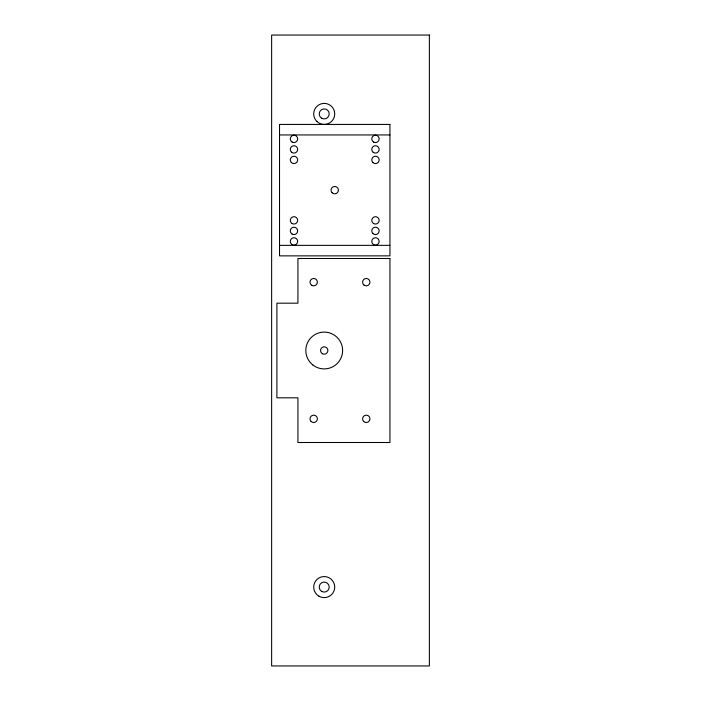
<?xml version="1.0" encoding="UTF-8"?>
<svg xmlns="http://www.w3.org/2000/svg" width="701" height="701" viewBox="0 0 701 701"><rect width="100%" height="100%" fill="white"/><g stroke="black" fill="none" stroke-linecap="round" stroke-linejoin="round"><path stroke-width="1.05" d="M279.524 134.942L389.931 134.942M279.524 245.35L389.931 245.35M429.363 35.05L271.637 35.05L271.637 665.95L429.363 665.95L429.363 35.05M389.931 124.427L279.524 124.427L279.524 255.865L389.931 255.865L389.931 124.427M389.931 258.494L297.925 258.494L297.925 303.183L276.895 303.183L276.895 397.817L297.925 397.817L297.925 442.506L389.931 442.506L389.931 258.494M312.988 365.081A18.401 18.401 0 0 0 342.456 352.927A18.401 18.401 0 0 0 317.194 333.492A18.401 18.401 0 0 0 312.988 365.081M363.67 421.45A3.68 3.68 0 0 0 369.83 419.803A3.68 3.68 0 0 0 365.317 415.29A3.68 3.68 0 0 0 363.67 421.45M364.021 285.062A3.68 3.68 0 0 0 369.918 282.643A3.68 3.68 0 0 0 364.879 278.744A3.68 3.68 0 0 0 364.021 285.062M311.095 421.45A3.68 3.68 0 0 0 317.255 419.803A3.68 3.68 0 0 0 312.742 415.29A3.68 3.68 0 0 0 311.095 421.45M311.857 285.342A3.68 3.68 0 0 0 317.378 282.152A3.68 3.68 0 0 0 311.857 278.963A3.68 3.68 0 0 0 311.857 285.342M317.027 121.588A10.515 10.515 0 0 0 334.456 116.296A10.515 10.515 0 0 0 321.154 103.853A10.515 10.515 0 0 0 317.027 121.588M318.955 596.192A10.515 10.515 0 0 0 334.727 587.087A10.515 10.515 0 0 0 318.955 577.983A10.515 10.515 0 0 0 318.955 596.192M321.715 591.416A4.995 4.995 0 0 0 329.207 587.087A4.995 4.995 0 0 0 321.715 582.759A4.995 4.995 0 0 0 321.715 591.416M321.715 118.241A4.995 4.995 0 0 0 329.207 113.912A4.995 4.995 0 0 0 321.715 109.584A4.995 4.995 0 0 0 321.715 118.241M332.125 192.749A3.68 3.68 0 0 0 338.285 191.101A3.68 3.68 0 0 0 333.772 186.589A3.68 3.68 0 0 0 332.125 192.749M372.871 233.494A3.68 3.68 0 0 0 379.031 231.847A3.68 3.68 0 0 0 374.518 227.334A3.68 3.68 0 0 0 372.871 233.494M373.458 244.483A3.68 3.68 0 0 0 379.145 241.608A3.68 3.68 0 0 0 373.817 238.121A3.68 3.68 0 0 0 373.458 244.483M373.633 223.566A3.68 3.68 0 0 0 379.153 220.377A3.68 3.68 0 0 0 373.633 217.187A3.68 3.68 0 0 0 373.633 223.566M373.16 152.266A3.68 3.68 0 0 0 379.11 149.97A3.68 3.68 0 0 0 374.15 145.966A3.68 3.68 0 0 0 373.16 152.266M373.633 142.075A3.68 3.68 0 0 0 379.153 138.886A3.68 3.68 0 0 0 373.633 135.696A3.68 3.68 0 0 0 373.633 142.075M372.871 162.518A3.68 3.68 0 0 0 379.031 160.871A3.68 3.68 0 0 0 374.518 156.358A3.68 3.68 0 0 0 372.871 162.518M291.984 233.976A3.68 3.68 0 0 0 297.653 231.085A3.68 3.68 0 0 0 292.308 227.615A3.68 3.68 0 0 0 291.984 233.976M291.581 152.196A3.68 3.68 0 0 0 297.601 150.084A3.68 3.68 0 0 0 292.764 145.931A3.68 3.68 0 0 0 291.581 152.196M292.142 223.566A3.68 3.68 0 0 0 297.662 220.377A3.68 3.68 0 0 0 292.142 217.187A3.68 3.68 0 0 0 292.142 223.566M291.826 244.395A3.68 3.68 0 0 0 297.645 241.784A3.68 3.68 0 0 0 292.475 238.051A3.68 3.68 0 0 0 291.826 244.395M291.379 162.518A3.68 3.68 0 0 0 297.539 160.871A3.68 3.68 0 0 0 293.027 156.358A3.68 3.68 0 0 0 291.379 162.518M292.142 142.075A3.68 3.68 0 0 0 297.662 138.886A3.68 3.68 0 0 0 292.142 135.696A3.68 3.68 0 0 0 292.142 142.075M322.372 353.69A3.68 3.68 0 0 0 327.893 350.5A3.68 3.68 0 0 0 322.372 347.31A3.68 3.68 0 0 0 322.372 353.69"/></g></svg>
